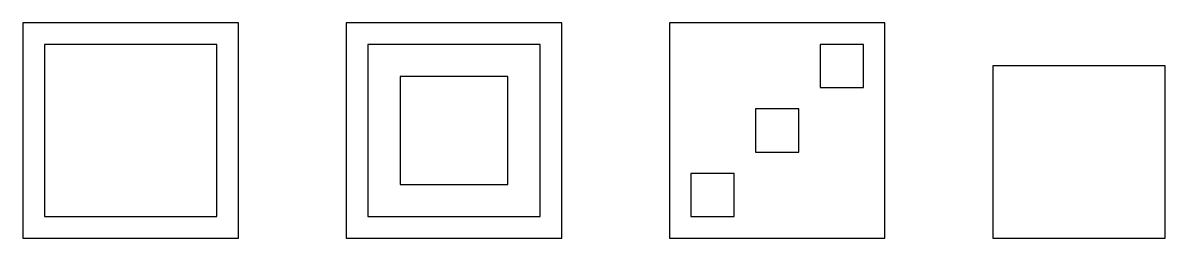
# Model space of a CAD drawing. Header units: metres. Extents: x 0 to 530, y 0 to 100.
import ezdxf

# ---------------------------------------------------------------- set-up
doc = ezdxf.new("R2010")
doc.units = ezdxf.units.M

# ---------------------------------------------------------------- blocks, each defined once
blk = doc.blocks.new('PICTURE_FRAME')
for points in [[(0, 0), (100, 0), (100, 100), (0, 100)], [(10, 10), (90, 10), (90, 90), (10, 90)]]:
    blk.add_lwpolyline(points, close=True)
blk = doc.blocks.new('BOX_IN_BOX_IN_BOX')
for points in [[(0, 0), (100, 0), (100, 100), (0, 100)], [(10, 10), (90, 10), (90, 90), (10, 90)], [(25, 25), (75, 25), (75, 75), (25, 75)]]:
    blk.add_lwpolyline(points, close=True)
blk = doc.blocks.new('MULTIPLE_SIBLINGS')
for points in [[(0, 0), (100, 0), (100, 100), (0, 100)], [(70, 70), (90, 70), (90, 90), (70, 90)], [(40, 40), (60, 40), (60, 60), (40, 60)], [(10, 10), (30, 10), (30, 30), (10, 30)]]:
    blk.add_lwpolyline(points, close=True)
blk = doc.blocks.new('SINGLE_LARGE')
blk.add_lwpolyline([(0, 0), (80, 0), (80, 80), (0, 80)], close=True)

msp = doc.modelspace()

# ---------------------------------------------------------------- block references
for name, p in [('PICTURE_FRAME', (0, 0)), ('BOX_IN_BOX_IN_BOX', (150, 0)), ('MULTIPLE_SIBLINGS', (300, 0)), ('SINGLE_LARGE', (450, 0))]:
    msp.add_blockref(name, p)

doc.saveas('drawing.dxf')
